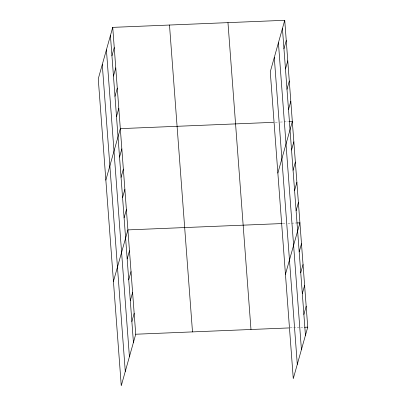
<?xml version="1.0" encoding="UTF-8"?>
<svg xmlns="http://www.w3.org/2000/svg" width="406" height="406" viewBox="0 0 406 406"><rect width="100%" height="100%" fill="white"/><g stroke="black" fill="none" stroke-linecap="round" stroke-linejoin="round"><path stroke-width="0.3" stroke-dasharray="2.03 1.52" d="M275.298 122.262L277.821 122.16M280.343 122.059L283.5 121.927M284.129 121.901L288.544 121.719M282.891 223.528L285.413 223.427M287.935 223.32L291.092 223.193M291.721 223.163L296.136 222.985M290.082 327.886L303.957 327.317"/><path stroke-width="0.61" d="M112.726 27.369L98.257 78.84L121.267 385.7L135.731 334.229L112.726 27.369L284.733 20.3L307.743 327.16L293.274 378.631L270.269 71.771L284.733 20.3M111.944 55.805L114.243 47.624M113.462 76.059L115.761 67.878M114.979 96.308L117.278 88.127M116.497 116.563L118.801 108.382M105.849 180.102L120.318 128.636L273.405 122.343M119.537 157.066L121.836 148.885M121.054 177.32L123.353 169.14M122.571 197.575L124.87 189.394M124.094 217.829L126.393 209.648M113.441 281.368L127.91 229.897L282.261 223.554M127.174 258.947L129.473 250.766M128.738 279.815L131.036 271.629M130.306 300.679L132.605 292.498M131.869 321.547L134.168 313.366M283.951 48.735L286.255 40.554M285.474 68.984L287.773 60.804M286.991 89.239L289.29 81.058M288.509 109.493L290.808 101.312M277.861 173.032L292.325 121.567L289.173 121.693M291.549 149.997L293.848 141.816M293.066 170.251L295.365 162.07M294.583 190.505L296.882 182.324M296.101 210.755L298.4 202.574M285.454 274.299L299.922 222.828L296.766 222.96M299.186 251.877L301.485 243.696M300.75 272.741L303.049 264.56M302.313 293.609L304.612 285.428M303.881 314.477L306.18 306.297M135.731 334.229L288.823 327.936M304.591 327.292L307.743 327.16M282.434 28.481L305.444 335.341M278.42 42.767L301.43 349.627M274.283 57.485L297.293 364.344M227.969 22.634L250.979 329.494M169.49 25.035L192.495 331.9M110.427 35.55L133.432 342.41M106.408 49.836L129.418 356.696M102.271 64.554L125.281 371.414"/></g></svg>
